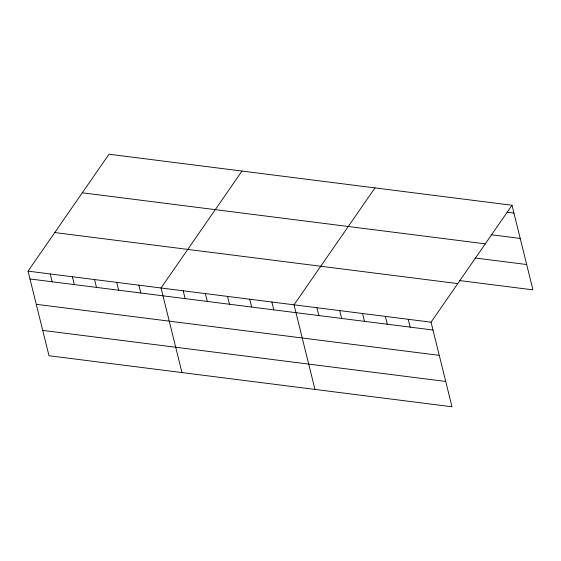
<?xml version="1.0" encoding="UTF-8"?>
<svg xmlns="http://www.w3.org/2000/svg" width="561" height="561" viewBox="0 0 561 561"><rect width="100%" height="100%" fill="white"/><g stroke="black" fill="none" stroke-linecap="round" stroke-linejoin="round"><path stroke-width="0.84" d="M512.011 205.263L431.051 322.182L451.991 406.781L48.989 355.737L28.05 271.138L109.009 154.219L512.011 205.263L532.95 289.862L459.368 280.542M242.001 171.063L161.042 287.982L181.974 372.581M374.993 187.907L294.034 304.826L314.966 389.425M507.186 212.24L513.953 213.096M491.464 234.786L520.222 238.425M82.292 192.802L485.3 243.846M475.09 257.99L526.681 264.526M54.768 232.556L457.769 283.6M28.05 271.138L431.051 322.182M29.992 278.978L432.994 330.022M36.255 304.307L439.263 355.351M42.72 330.408L445.722 381.452M408.219 319.293L410.154 327.126M385.379 316.397L387.321 324.237M362.539 313.508L364.482 321.341M339.707 310.612L341.642 318.452M316.867 307.723L318.809 315.555M271.868 302.021L273.803 309.854M249.701 299.216L251.644 307.049M227.535 296.404L229.477 304.244M205.368 293.599L207.311 301.432M183.209 290.794L185.144 298.627M138.876 285.177L140.818 293.01M116.709 282.372L118.651 290.205M94.543 279.56L96.485 287.4M72.383 276.755L74.318 284.588M50.217 273.95L52.152 281.783"/></g></svg>
